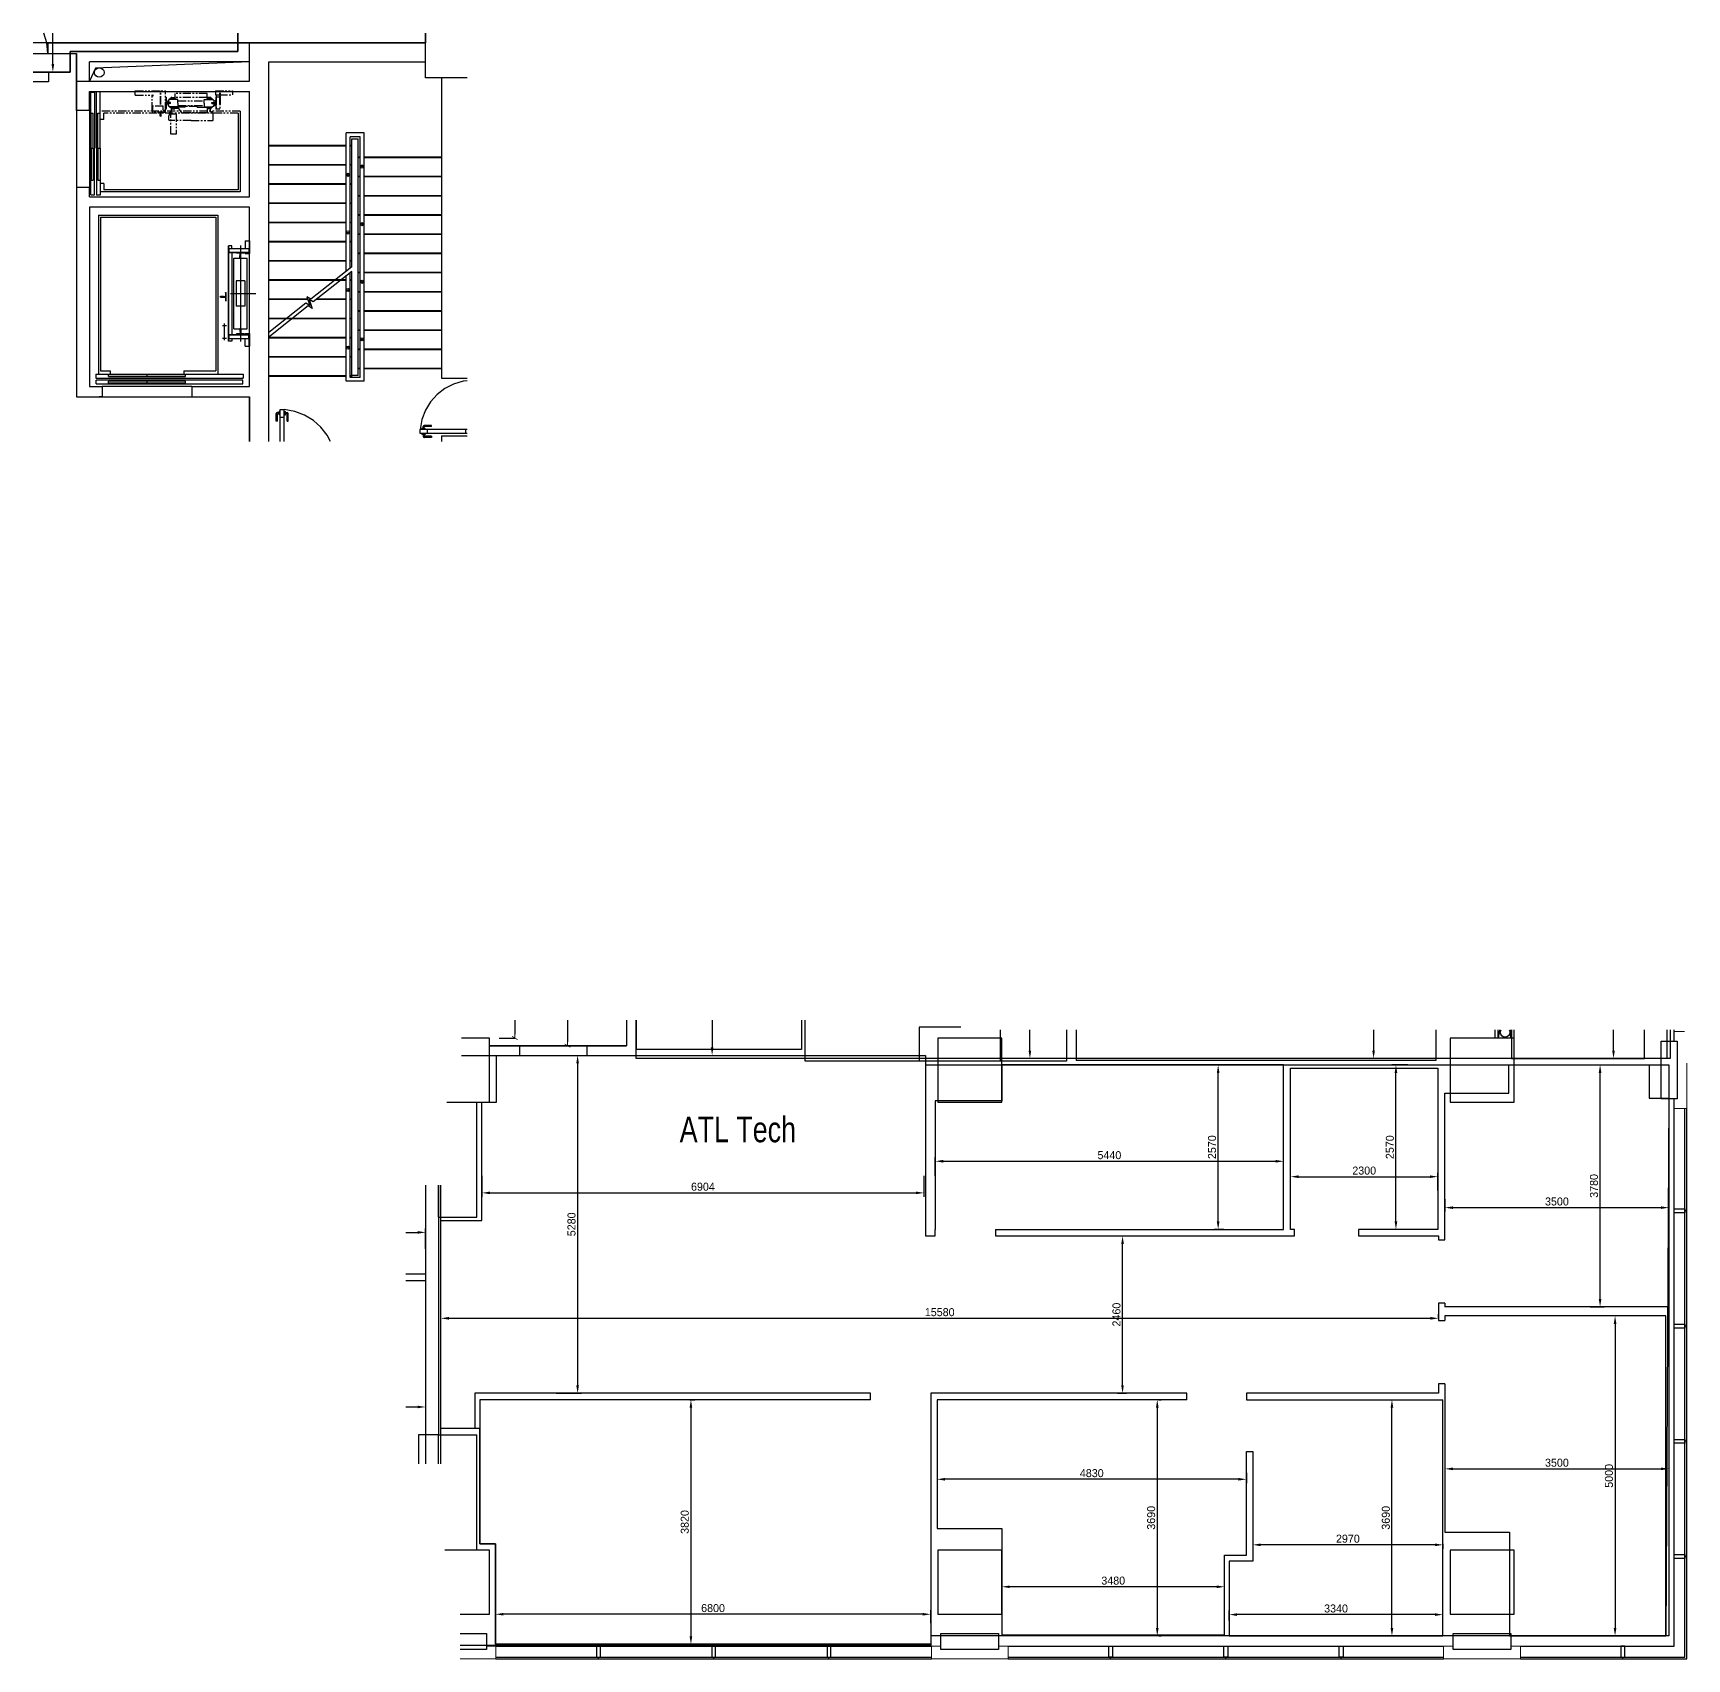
# Model space of a CAD drawing. Header units: millimetres. Extents: x 1372008 to 1410815, y 65986 to 91386.
# Drawn here: x 1384985 to 1410815, y 65986 to 91386 of the extents above; entities that cross this region are included whole.
import ezdxf

# ---------------------------------------------------------------- set-up
doc = ezdxf.new("R2010")
doc.units = ezdxf.units.MM
doc.linetypes.add('HIDDEN2', pattern=[4.7625, 3.175, -1.5875])
doc.linetypes.add('PHANTOMX2', pattern=[127, 63.5, -12.7, 12.7, -12.7, 12.7, -12.7])
for name, color, linetype in [('Baca', 7, 'Continuous'), ('Divar-esas', 7, 'Continuous'), ('Kafel', 7, 'Continuous'), ('Lift', 7, 'Continuous'), ('livnestok', 7, 'Continuous'), ('Meheccer', 7, 'Continuous'), ('metal', 7, 'Continuous'), ('OFFICE_BOUNDARY', 3, 'Continuous'), ('Pencere', 7, 'Continuous'), ('Pillekan', 7, 'Continuous'), ('plita 2', 7, 'Continuous'), ('Qapi', 7, 'Continuous'), ('sutun1', 7, 'Continuous'), ('Tavan', 7, 'Continuous')]:
    doc.layers.add(name, color=color, linetype=linetype)
doc.layers.add('obl. keramogranit', color=138, linetype='Continuous', lineweight=18, true_color=0x005252)
doc.styles.add('Yazilar', font='txt', dxfattribs={"width": 0.75})

msp = doc.modelspace()

# ---------------------------------------------------------------- linework, layer by layer
at = {"color": 0, "lineweight": -2}
for p, q in [((1385294, 90901), (1385294, 91386)), ((1395590, 75966), (1395590, 75541)), ((1400554, 75491), (1400554, 75816)), ((1405922, 75816), (1405922, 75491)), ((1409669, 75491), (1409669, 75816)), ((1390805, 72650), (1390990, 72650)), ((1390990, 69922), (1390805, 69922))]:
    msp.add_line(p, q, dxfattribs=at)
for p, q in [((1388185, 91096), (1388185, 91386)), ((1385565, 90776), (1385565, 91096)), ((1385565, 91096), (1388185, 91096)), ((1384985, 90776), (1385225, 90776)), ((1385225, 90776), (1385565, 90776)), ((1385225, 90776), (1385225, 90626)), ((1385225, 90626), (1384985, 90626)), ((1394405, 75966), (1394405, 75506)), ((1396985, 75966), (1396985, 75506)), ((1397045, 75326), (1397045, 75966)), ((1399475, 75856), (1398825, 75856)), ((1398825, 75856), (1398825, 75326)), ((1400095, 75326), (1400095, 75816)), ((1401125, 75816), (1401125, 75326)), ((1401275, 75816), (1401275, 75336)), ((1406895, 75816), (1406895, 75336)), ((1408075, 75816), (1408075, 75366)), ((1410155, 75366), (1410155, 75816)), ((1392585, 75416), (1392585, 75566)), ((1392585, 75566), (1393635, 75566)), ((1393635, 75566), (1393635, 75416)), ((1396985, 75506), (1394405, 75506)), ((1392225, 74686), (1392225, 75416)), ((1392225, 75416), (1392585, 75416)), ((1393635, 75416), (1398925, 75416)), ((1401125, 75326), (1397045, 75326)), ((1398925, 75416), (1398925, 72596)), ((1401125, 75326), (1400095, 75326)), ((1408035, 74826), (1408035, 75266)), ((1408035, 75266), (1410225, 75266)), ((1408075, 75366), (1410155, 75366)), ((1410225, 75266), (1410225, 74746)), ((1391995, 72836), (1391995, 74686)), ((1391995, 74686), (1392225, 74686)), ((1407035, 72536), (1407035, 74826)), ((1407035, 74826), (1408035, 74826)), ((1410225, 74746), (1410535, 74746)), ((1410535, 74746), (1410535, 71486)), ((1391115, 73386), (1391115, 71996)), ((1391355, 69586), (1391355, 72836)), ((1391355, 72836), (1391995, 72836)), ((1398925, 72596), (1399075, 72596)), ((1399075, 72596), (1399075, 72696)), ((1391115, 71996), (1390805, 71996)), ((1390805, 71896), (1391115, 71896)), ((1391115, 71896), (1391115, 69036)), ((1407035, 71546), (1407035, 71486)), ((1410535, 71486), (1407035, 71486)), ((1398065, 70136), (1391885, 70136)), ((1391885, 70136), (1391885, 69586)), ((1398065, 70036), (1398065, 70136)), ((1391885, 69586), (1391355, 69586))]:
    msp.add_line(p, q)
at = {"color": 1, "lineweight": 30}
for p, q in [((1388185, 91386), (1388185, 91096)), ((1388185, 91096), (1385565, 91096)), ((1385565, 91096), (1385565, 90776)), ((1385565, 90776), (1384985, 90776)), ((1394405, 75366), (1394405, 75966)), ((1410555, 75816), (1410555, 75366)), ((1391675, 75416), (1398925, 75416)), ((1410555, 75366), (1394405, 75366)), ((1398925, 75416), (1398925, 75266)), ((1398925, 75266), (1410535, 75266)), ((1410535, 75266), (1410535, 66346)), ((1391115, 73386), (1391115, 69036)), ((1391355, 69036), (1391355, 73386)), ((1399005, 66196), (1391655, 66196)), ((1410535, 66346), (1399005, 66346)), ((1399005, 66346), (1399005, 66196))]:
    msp.add_line(p, q, dxfattribs=at)
at = {"color": 18, "true_color": 0x000000}
for p, q in [((1388185, 91386), (1388185, 91096)), ((1388185, 91096), (1385565, 91096)), ((1385565, 91096), (1385565, 90776)), ((1385565, 90776), (1384985, 90776)), ((1394405, 75366), (1394405, 75966)), ((1410500, 75816), (1410500, 75366)), ((1392225, 75416), (1398925, 75416)), ((1392225, 74686), (1392225, 75416)), ((1410500, 75366), (1394405, 75366)), ((1398925, 75416), (1398925, 75266)), ((1398925, 75266), (1410225, 75266)), ((1410225, 75266), (1410225, 74746)), ((1391995, 72836), (1391995, 74686)), ((1391995, 74686), (1392225, 74686)), ((1410225, 74746), (1410535, 74746)), ((1410535, 74746), (1410485, 66346)), ((1391115, 73386), (1391115, 69036)), ((1391355, 69586), (1391355, 72836)), ((1391355, 72836), (1391995, 72836)), ((1391965, 69586), (1391355, 69586)), ((1391965, 67786), (1391965, 69586)), ((1392205, 67786), (1391965, 67786)), ((1392205, 66216), (1392205, 67786)), ((1399005, 66216), (1392205, 66216)), ((1410485, 66346), (1399005, 66346)), ((1399005, 66346), (1399005, 66271)), ((1399005, 66271), (1399005, 66216))]:
    msp.add_line(p, q, dxfattribs=at)
at = {"color": 0, "lineweight": -2, "transparency": 16777216}
for p, q in [((1385364, 90776), (1385231, 90776)), ((1393155, 75416), (1393553, 75416)), ((1393490, 75291), (1393490, 70261)), ((1395504, 75416), (1395653, 75416)), ((1400585, 75366), (1400491, 75366)), ((1403580, 75266), (1403432, 75266)), ((1406008, 75366), (1405859, 75366)), ((1406458, 75266), (1406208, 75266)), ((1409303, 75266), (1409521, 75266)), ((1409592, 75366), (1409731, 75366)), ((1403494, 72821), (1403494, 75141)), ((1406271, 72821), (1406271, 75141)), ((1409459, 71611), (1409459, 75141)), ((1399075, 73535), (1399075, 73824)), ((1399200, 73761), (1404390, 73761)), ((1404515, 73535), (1404515, 73824)), ((1391995, 73534), (1391995, 73205)), ((1398899, 73534), (1398899, 73205)), ((1404625, 73302), (1404625, 73582)), ((1404750, 73520), (1406800, 73520)), ((1406925, 73302), (1406925, 73582)), ((1392120, 73267), (1398774, 73267)), ((1407035, 73169), (1407035, 72974)), ((1410535, 73169), (1410535, 72974)), ((1407160, 73037), (1410410, 73037)), ((1391115, 72393), (1391115, 72713)), ((1401920, 72596), (1402063, 72596)), ((1403580, 72696), (1403432, 72696)), ((1406458, 72696), (1406208, 72696)), ((1402001, 70261), (1402001, 72471)), ((1391355, 71243), (1391355, 71371)), ((1391480, 71308), (1406810, 71308)), ((1406935, 71308), (1406935, 71371)), ((1409303, 71486), (1409521, 71486)), ((1409860, 71346), (1409630, 71346)), ((1409693, 71221), (1409693, 66471)), ((1393155, 70136), (1393553, 70136)), ((1395244, 70036), (1395322, 70036)), ((1401920, 70136), (1402063, 70136)), ((1402566, 70036), (1402606, 70036)), ((1406165, 70036), (1406270, 70036)), ((1391115, 69959), (1391115, 69860)), ((1395260, 69911), (1395260, 66341)), ((1402543, 69911), (1402543, 66471)), ((1406208, 66471), (1406208, 69911)), ((1407035, 69095), (1407035, 68893)), ((1410535, 69095), (1410535, 68893)), ((1399105, 68893), (1399105, 68730)), ((1403810, 68793), (1399230, 68793)), ((1403935, 68893), (1403935, 68730)), ((1407160, 68956), (1410410, 68956)), ((1404035, 67787), (1404035, 67706)), ((1406880, 67769), (1404160, 67769)), ((1407005, 67787), (1407005, 67706)), ((1400115, 66891), (1400115, 67176)), ((1403595, 66891), (1403595, 67176)), ((1403470, 67114), (1400240, 67114)), ((1392205, 66543), (1392205, 66747)), ((1398880, 66684), (1392330, 66684)), ((1399005, 66543), (1399005, 66747)), ((1403665, 66587), (1403665, 66742)), ((1406880, 66679), (1403790, 66679)), ((1407005, 66587), (1407005, 66742)), ((1395244, 66216), (1395322, 66216)), ((1402566, 66346), (1402606, 66346)), ((1406165, 66346), (1406270, 66346)), ((1409860, 66346), (1409630, 66346))]:
    msp.add_line(p, q, dxfattribs=at)
at = {"color": 7, "lineweight": -2}
for p, q in [((1392511, 75966), (1392511, 75749)), ((1393332, 75966), (1393332, 75629))]:
    msp.add_line(p, q, dxfattribs=at)
at = {"lineweight": -3}
msp.add_line((1394255, 75966), (1394255, 75566), dxfattribs=at)
at = {"color": 7, "lineweight": -2, "transparency": 16777216}
for p, q in [((1392265, 75686), (1392511, 75686)), ((1393043, 75566), (1393332, 75566))]:
    msp.add_line(p, q, dxfattribs=at)
at = {"color": 0, "linetype": 'Continuous', "lineweight": 0}
for p, q in [((1392470, 75710), (1392552, 75663)), ((1392511, 75686), (1392511, 75749)), ((1393291, 75590), (1393373, 75543)), ((1393332, 75566), (1393332, 75629))]:
    msp.add_line(p, q, dxfattribs=at)
at = {"lineweight": -3}
msp.add_lwpolyline([(1392115, 75566), (1394255, 75566)], dxfattribs=at)
for points in [[(1400015, 72696), (1404515, 72696), (1404515, 75266), (1400115, 75266), (1400115, 74706), (1399075, 74706), (1399075, 72696)], [(1406895, 75336), (1401275, 75336)], [(1404685, 72696), (1404625, 72696), (1404625, 75216), (1406925, 75216), (1406925, 72696), (1405685, 72696)], [(1400015, 72696), (1400015, 72596), (1404685, 72596), (1404685, 72696)], [(1405685, 72696), (1405685, 72596), (1406935, 72596), (1406935, 72536), (1407035, 72536)], [(1407035, 71546), (1406935, 71546), (1406935, 71276), (1407035, 71276)], [(1407035, 70286), (1407035, 67966), (1408045, 67966), (1408045, 66346), (1410485, 66346), (1410485, 71346), (1407035, 71346), (1407035, 71276)], [(1407035, 70286), (1406935, 70286), (1406935, 70136), (1403935, 70136), (1403935, 70036)], [(1398065, 70036), (1391965, 70036), (1391965, 67786), (1392205, 67786), (1392205, 66196), (1399005, 66196)], [(1403005, 70036), (1403005, 70136), (1399005, 70136), (1399005, 70036)], [(1399005, 70036), (1399005, 66196)], [(1403005, 70036), (1399105, 70036), (1399105, 68026), (1400115, 68026), (1400115, 66356)], [(1404035, 69226), (1404035, 67516), (1403665, 67516), (1403665, 66346), (1407005, 66346), (1407005, 70036)], [(1403935, 70036), (1404035, 70036)], [(1404035, 70036), (1407005, 70036)], [(1403595, 66356), (1403595, 67606), (1403935, 67606), (1403935, 69226)], [(1403935, 67606), (1403935, 69226), (1404035, 69226)], [(1403595, 66356), (1400115, 66356)]]:
    msp.add_lwpolyline(points)
at = {"color": 0, "transparency": 16777216}
for points in [[(1385273, 90901), (1385315, 90901), (1385294, 90776)], [(1395570, 75541), (1395611, 75541), (1395590, 75416)], [(1400533, 75491), (1400574, 75491), (1400554, 75366)], [(1405901, 75491), (1405942, 75491), (1405922, 75366)], [(1409648, 75491), (1409690, 75491), (1409669, 75366)], [(1393469, 75291), (1393511, 75291), (1393490, 75416)], [(1403473, 75141), (1403515, 75141), (1403494, 75266)], [(1406250, 75141), (1406291, 75141), (1406271, 75266)], [(1409438, 75141), (1409480, 75141), (1409459, 75266)], [(1399200, 73782), (1399200, 73740), (1399075, 73761)], [(1404390, 73782), (1404390, 73740), (1404515, 73761)], [(1404750, 73541), (1404750, 73499), (1404625, 73520)], [(1406800, 73541), (1406800, 73499), (1406925, 73520)], [(1392120, 73288), (1392120, 73247), (1391995, 73267)], [(1398774, 73288), (1398774, 73247), (1398899, 73267)], [(1407160, 73057), (1407160, 73016), (1407035, 73037)], [(1410410, 73057), (1410410, 73016), (1410535, 73037)], [(1390990, 72671), (1390990, 72629), (1391115, 72650)], [(1401980, 72471), (1402021, 72471), (1402001, 72596)], [(1403473, 72821), (1403515, 72821), (1403494, 72696)], [(1406250, 72821), (1406291, 72821), (1406271, 72696)], [(1409438, 71611), (1409480, 71611), (1409459, 71486)], [(1391480, 71329), (1391480, 71287), (1391355, 71308)], [(1406810, 71329), (1406810, 71287), (1406935, 71308)], [(1409672, 71221), (1409714, 71221), (1409693, 71346)], [(1393469, 70261), (1393511, 70261), (1393490, 70136)], [(1401980, 70261), (1402021, 70261), (1402001, 70136)], [(1395239, 69911), (1395280, 69911), (1395260, 70036)], [(1402522, 69911), (1402564, 69911), (1402543, 70036)], [(1406187, 69911), (1406229, 69911), (1406208, 70036)], [(1390990, 69943), (1390990, 69902), (1391115, 69922)], [(1407160, 68977), (1407160, 68935), (1407035, 68956)], [(1410410, 68977), (1410410, 68935), (1410535, 68956)], [(1399230, 68814), (1399230, 68772), (1399105, 68793)], [(1403810, 68814), (1403810, 68772), (1403935, 68793)], [(1404160, 67790), (1404160, 67748), (1404035, 67769)], [(1406880, 67790), (1406880, 67748), (1407005, 67769)], [(1400240, 67134), (1400240, 67093), (1400115, 67114)], [(1403470, 67134), (1403470, 67093), (1403595, 67114)], [(1392330, 66705), (1392330, 66664), (1392205, 66684)], [(1398880, 66705), (1398880, 66664), (1399005, 66684)], [(1403790, 66700), (1403790, 66658), (1403665, 66679)], [(1406880, 66700), (1406880, 66658), (1407005, 66679)], [(1402522, 66471), (1402564, 66471), (1402543, 66346)], [(1406187, 66471), (1406229, 66471), (1406208, 66346)], [(1409672, 66471), (1409714, 66471), (1409693, 66346)], [(1395239, 66341), (1395280, 66341), (1395260, 66216)]]:
    msp.add_solid(points, dxfattribs=at)
at = {"layer": 'Baca', "linetype": 'ByBlock'}
msp.add_line((1407889, 75816), (1407865, 75686), dxfattribs=at)
at = {"layer": 'Baca'}
msp.add_lwpolyline([(1388365, 90936), (1385961, 90838), (1385865, 90636)], dxfattribs=at)
at = {"layer": 'Divar-esas'}
for p, q in [((1385215, 91236), (1385215, 91066)), ((1385215, 91236), (1388365, 91236)), ((1385215, 91066), (1385665, 91066)), ((1385665, 90636), (1385665, 91066)), ((1388365, 90936), (1385865, 90936)), ((1385865, 90636), (1385865, 90936))]:
    msp.add_line(p, q, dxfattribs=at)
at = {"layer": 'Kafel'}
msp.add_line((1384985, 91066), (1385215, 91066), dxfattribs=at)
at = {"layer": 'Lift'}
for p, q in [((1385885, 90461), (1385945, 90461)), ((1385885, 88861), (1385885, 90461)), ((1385945, 90461), (1385945, 89586)), ((1386035, 90466), (1385975, 90466)), ((1385975, 89586), (1385975, 90466)), ((1386035, 89586), (1386035, 90466)), ((1386581, 90416), (1386581, 90486)), ((1388220, 90167), (1388220, 88905)), ((1385894, 89586), (1385894, 90136)), ((1385894, 90136), (1385926, 90136)), ((1385926, 89586), (1385926, 90136)), ((1385999, 90136), (1386031, 90136)), ((1385999, 89586), (1385999, 90136)), ((1386031, 89586), (1386031, 90136)), ((1386090, 90036), (1386035, 90036)), ((1386090, 90036), (1386090, 90136)), ((1388190, 90136), (1388190, 88936)), ((1385894, 89586), (1385894, 89086)), ((1385894, 89586), (1385926, 89586)), ((1385926, 89586), (1385926, 89086)), ((1385945, 88861), (1385945, 89586)), ((1385975, 89586), (1385975, 88856)), ((1385999, 89586), (1386031, 89586)), ((1385999, 89586), (1385999, 89086)), ((1386031, 89586), (1386031, 89086)), ((1386035, 89586), (1386035, 88856)), ((1385885, 88861), (1385945, 88861)), ((1385894, 89086), (1385926, 89086)), ((1386035, 88856), (1385975, 88856)), ((1385999, 89086), (1386031, 89086)), ((1386090, 89036), (1386035, 89036)), ((1388220, 88905), (1386035, 88905)), ((1386090, 89036), (1386090, 88936)), ((1388190, 88936), (1386090, 88936)), ((1386009, 88541), (1386009, 86056)), ((1386009, 88541), (1387871, 88541)), ((1386040, 88511), (1386040, 86111)), ((1386040, 88511), (1387840, 88511)), ((1387840, 88511), (1387840, 86111)), ((1387871, 88541), (1387871, 86056)), ((1388300, 88142), (1388300, 88022)), ((1388300, 88142), (1388365, 88142)), ((1388359, 88142), (1388359, 87942)), ((1388365, 88142), (1388365, 87942)), ((1388089, 88063), (1388039, 88063)), ((1388039, 86573), (1388039, 88063)), ((1388042, 86573), (1388042, 88063)), ((1388049, 88022), (1388355, 88022)), ((1388049, 87957), (1388049, 88022)), ((1388049, 87963), (1388355, 87963)), ((1388049, 87957), (1388355, 87957)), ((1388089, 88022), (1388089, 88063)), ((1388089, 87957), (1388089, 86679)), ((1388119, 87868), (1388329, 87868)), ((1388119, 86768), (1388119, 87868)), ((1388161, 87957), (1388288, 87957)), ((1388161, 87953), (1388161, 87957)), ((1388213, 87947), (1388164, 87949)), ((1388216, 87869), (1388216, 87913)), ((1388217, 87868), (1388216, 87869)), ((1388231, 87868), (1388217, 87868)), ((1388231, 87868), (1388217, 87868)), ((1388219, 87917), (1388219, 87940)), ((1388224, 88068), (1388224, 86568)), ((1388229, 87917), (1388229, 87940)), ((1388231, 87868), (1388232, 87869)), ((1388232, 87869), (1388232, 87913)), ((1388284, 87949), (1388236, 87947)), ((1388288, 87953), (1388288, 87957)), ((1388300, 87957), (1388300, 87942)), ((1388300, 87942), (1388365, 87942)), ((1388329, 86768), (1388329, 87868)), ((1388355, 88022), (1388355, 87957)), ((1387991, 87328), (1387988, 87280)), ((1387995, 87332), (1387999, 87332)), ((1387999, 87205), (1387999, 87332)), ((1388069, 87318), (1388465, 87318)), ((1388158, 87518), (1388158, 87118)), ((1388291, 87518), (1388158, 87518)), ((1388291, 87518), (1388291, 87118)), ((1387910, 87275), (1387911, 87276)), ((1387910, 87275), (1387910, 87261)), ((1387910, 87275), (1387910, 87261)), ((1387910, 87261), (1387910, 87275)), ((1387910, 87261), (1387911, 87260)), ((1387911, 87276), (1387955, 87276)), ((1387911, 87260), (1387955, 87260)), ((1387959, 87273), (1387981, 87273)), ((1387959, 87263), (1387981, 87263)), ((1387988, 87257), (1387991, 87209)), ((1387995, 87205), (1387999, 87205)), ((1388291, 87118), (1388158, 87118)), ((1387945, 86818), (1388005, 86818)), ((1387975, 86588), (1387975, 86849)), ((1387945, 86618), (1388005, 86618)), ((1388089, 86573), (1388039, 86573)), ((1388049, 86614), (1388049, 86679)), ((1388049, 86679), (1388355, 86679)), ((1388049, 86673), (1388355, 86673)), ((1388049, 86614), (1388355, 86614)), ((1388089, 86614), (1388089, 86573)), ((1388119, 86768), (1388329, 86768)), ((1388161, 86684), (1388161, 86679)), ((1388161, 86679), (1388288, 86679)), ((1388213, 86690), (1388164, 86688)), ((1388217, 86768), (1388216, 86768)), ((1388216, 86768), (1388216, 86724)), ((1388231, 86768), (1388217, 86768)), ((1388231, 86768), (1388217, 86768)), ((1388219, 86719), (1388219, 86697)), ((1388229, 86719), (1388229, 86697)), ((1388231, 86768), (1388232, 86768)), ((1388232, 86768), (1388232, 86724)), ((1388284, 86688), (1388236, 86690)), ((1388288, 86684), (1388288, 86679)), ((1388300, 86694), (1388365, 86694)), ((1388300, 86679), (1388300, 86694)), ((1388300, 86494), (1388300, 86614)), ((1388355, 86614), (1388355, 86679)), ((1388359, 86494), (1388359, 86694)), ((1388365, 86694), (1388365, 86494)), ((1388300, 86494), (1388365, 86494)), ((1385965, 86056), (1385965, 85996)), ((1385965, 86056), (1388265, 86056)), ((1386040, 86111), (1386190, 86111)), ((1386165, 86020), (1386165, 86052)), ((1386165, 86052), (1387365, 86052)), ((1386165, 86020), (1387365, 86020)), ((1386190, 86111), (1386190, 86056)), ((1386765, 86020), (1386765, 86052)), ((1387340, 86111), (1387840, 86111)), ((1387340, 86111), (1387340, 86056)), ((1387365, 86020), (1387365, 86052)), ((1388265, 86056), (1388265, 85996)), ((1385965, 85996), (1388265, 85996)), ((1385970, 85906), (1385970, 85966)), ((1388260, 85966), (1385970, 85966)), ((1385970, 85906), (1388260, 85906)), ((1387365, 85947), (1386165, 85947)), ((1386165, 85915), (1386165, 85947)), ((1387365, 85915), (1386165, 85915)), ((1386765, 85915), (1386765, 85947)), ((1387365, 85915), (1387365, 85947)), ((1388260, 85906), (1388260, 85966))]:
    msp.add_line(p, q, dxfattribs=at)
at = {"layer": 'Lift', "linetype": 'PHANTOMX2', "ltscale": 2}
for p, q in [((1386581, 90486), (1387051, 90486)), ((1386581, 90416), (1386856, 90416)), ((1386846, 90406), (1386856, 90406)), ((1386846, 90178), (1386846, 90406)), ((1386973, 90273), (1386973, 90486)), ((1386983, 90273), (1386983, 90486)), ((1387051, 90178), (1387051, 90486)), ((1387703, 90442), (1387203, 90442)), ((1387203, 90376), (1387203, 90442)), ((1387703, 90376), (1387703, 90442)), ((1387835, 90486), (1387835, 90421)), ((1387835, 90486), (1388100, 90486)), ((1387835, 90421), (1387845, 90421)), ((1387845, 90421), (1387845, 90385)), ((1387845, 90421), (1387895, 90421)), ((1387895, 90421), (1388100, 90421)), ((1387903, 90273), (1387903, 90486)), ((1387905, 90411), (1387910, 90411)), ((1387910, 90421), (1387910, 90411)), ((1387913, 90273), (1387913, 90486)), ((1388100, 90486), (1388100, 90421)), ((1388220, 90167), (1386035, 90167)), ((1386846, 90178), (1386858, 90178)), ((1387018, 90243), (1386858, 90243)), ((1386858, 90148), (1386858, 90243)), ((1387053, 90153), (1386858, 90153)), ((1387053, 90148), (1386858, 90148)), ((1386978, 90148), (1386934, 90148)), ((1386934, 90148), (1386934, 90148)), ((1386978, 90148), (1387023, 90148)), ((1387018, 90185), (1387018, 90243)), ((1387023, 90148), (1387023, 90148)), ((1387053, 90178), (1387025, 90178)), ((1387026, 90178), (1387051, 90178)), ((1387051, 90385), (1387066, 90385)), ((1387051, 90200), (1387066, 90200)), ((1387053, 90148), (1387053, 90178)), ((1387062, 90385), (1387062, 90200)), ((1387066, 90200), (1387066, 90385)), ((1387066, 90292), (1387066, 90337)), ((1387066, 90337), (1387067, 90337)), ((1387066, 90292), (1387066, 90248)), ((1387066, 90248), (1387067, 90248)), ((1387075, 90329), (1387077, 90301)), ((1387075, 90255), (1387077, 90284)), ((1387091, 90296), (1387082, 90296)), ((1387091, 90288), (1387082, 90288)), ((1387095, 90300), (1387091, 90296)), ((1387095, 90284), (1387091, 90288)), ((1387098, 90317), (1387093, 90317)), ((1387093, 90311), (1387093, 90317)), ((1387096, 90311), (1387093, 90311)), ((1387099, 90274), (1387094, 90274)), ((1387094, 90268), (1387094, 90274)), ((1387098, 90268), (1387094, 90268)), ((1387127, 90300), (1387095, 90300)), ((1387127, 90284), (1387095, 90284)), ((1387096, 90311), (1387096, 90301)), ((1387129, 90301), (1387096, 90301)), ((1387098, 90332), (1387128, 90362)), ((1387098, 90332), (1387098, 90317)), ((1387098, 90268), (1387098, 90252)), ((1387098, 90252), (1387128, 90222)), ((1387129, 90284), (1387099, 90284)), ((1387099, 90277), (1387099, 90284)), ((1387099, 90274), (1387099, 90277)), ((1387248, 90350), (1387105, 90350)), ((1387105, 90339), (1387105, 90350)), ((1387105, 90245), (1387105, 90235)), ((1387248, 90235), (1387105, 90235)), ((1387127, 90300), (1387128, 90299)), ((1387127, 90284), (1387128, 90285)), ((1387208, 90362), (1387128, 90362)), ((1387128, 90292), (1387128, 90299)), ((1387128, 90292), (1387128, 90285)), ((1387208, 90222), (1387128, 90222)), ((1387129, 90284), (1387129, 90301)), ((1387148, 90158), (1387136, 90158)), ((1387138, 90362), (1387138, 90367)), ((1387138, 90217), (1387138, 90222)), ((1387148, 90158), (1387148, 90216)), ((1387153, 90382), (1387198, 90382)), ((1387153, 90221), (1387157, 90221)), ((1387153, 90202), (1387198, 90202)), ((1387157, 90224), (1387157, 90221)), ((1387157, 90224), (1387241, 90224)), ((1387198, 90382), (1387198, 90376)), ((1387203, 90376), (1387198, 90376)), ((1387261, 90208), (1387198, 90208)), ((1387198, 90208), (1387198, 90202)), ((1387703, 90382), (1387203, 90382)), ((1387203, 90376), (1387203, 90382)), ((1387208, 90362), (1387208, 90350)), ((1387208, 90235), (1387208, 90222)), ((1387241, 90224), (1387241, 90229)), ((1387241, 90229), (1387242, 90229)), ((1387358, 90229), (1387242, 90229)), ((1387248, 90292), (1387248, 90350)), ((1387248, 90330), (1387658, 90330)), ((1387248, 90292), (1387248, 90235)), ((1387248, 90255), (1387658, 90255)), ((1387308, 90142), (1387261, 90208)), ((1387548, 90237), (1387358, 90237)), ((1387358, 90229), (1387358, 90237)), ((1387548, 90229), (1387548, 90237)), ((1387548, 90229), (1387665, 90229)), ((1387658, 90292), (1387658, 90350)), ((1387658, 90350), (1387801, 90350)), ((1387658, 90292), (1387658, 90235)), ((1387658, 90235), (1387801, 90235)), ((1387665, 90224), (1387665, 90229)), ((1387665, 90229), (1387665, 90229)), ((1387749, 90224), (1387665, 90224)), ((1387698, 90362), (1387698, 90350)), ((1387698, 90362), (1387778, 90362)), ((1387698, 90235), (1387698, 90222)), ((1387698, 90222), (1387778, 90222)), ((1387703, 90376), (1387703, 90382)), ((1387703, 90376), (1387708, 90376)), ((1387703, 90208), (1387703, 90142)), ((1387708, 90208), (1387703, 90208)), ((1387708, 90382), (1387708, 90376)), ((1387753, 90382), (1387708, 90382)), ((1387708, 90208), (1387708, 90202)), ((1387753, 90202), (1387708, 90202)), ((1387749, 90224), (1387749, 90221)), ((1387753, 90221), (1387749, 90221)), ((1387758, 90158), (1387758, 90216)), ((1387758, 90158), (1387771, 90158)), ((1387768, 90362), (1387768, 90367)), ((1387768, 90217), (1387768, 90222)), ((1387777, 90301), (1387810, 90301)), ((1387777, 90284), (1387777, 90301)), ((1387777, 90284), (1387807, 90284)), ((1387808, 90332), (1387778, 90362)), ((1387779, 90300), (1387778, 90299)), ((1387778, 90292), (1387778, 90299)), ((1387778, 90292), (1387778, 90285)), ((1387779, 90284), (1387778, 90285)), ((1387808, 90252), (1387778, 90222)), ((1387779, 90300), (1387812, 90300)), ((1387779, 90284), (1387812, 90284)), ((1387801, 90339), (1387801, 90350)), ((1387801, 90245), (1387801, 90235)), ((1387807, 90277), (1387807, 90284)), ((1387807, 90274), (1387807, 90277)), ((1387807, 90274), (1387812, 90274)), ((1387808, 90332), (1387808, 90317)), ((1387808, 90317), (1387813, 90317)), ((1387808, 90268), (1387808, 90252)), ((1387808, 90268), (1387812, 90268)), ((1387810, 90311), (1387810, 90301)), ((1387810, 90311), (1387813, 90311)), ((1387812, 90300), (1387816, 90296)), ((1387812, 90284), (1387816, 90288)), ((1387812, 90268), (1387812, 90274)), ((1387813, 90311), (1387813, 90317)), ((1387816, 90296), (1387824, 90296)), ((1387816, 90288), (1387824, 90288)), ((1387832, 90329), (1387829, 90301)), ((1387832, 90255), (1387829, 90284)), ((1387840, 90385), (1387840, 90200)), ((1387845, 90385), (1387840, 90385)), ((1387840, 90292), (1387840, 90337)), ((1387840, 90337), (1387840, 90337)), ((1387840, 90292), (1387840, 90248)), ((1387840, 90248), (1387840, 90248)), ((1387900, 90200), (1387840, 90200)), ((1387845, 90200), (1387845, 90385)), ((1387895, 90385), (1387845, 90385)), ((1387845, 90385), (1387845, 90202)), ((1387895, 90401), (1387895, 90385)), ((1387900, 90385), (1387895, 90385)), ((1387900, 90385), (1387900, 90200)), ((1388190, 90136), (1386090, 90136)), ((1386941, 90140), (1386970, 90138)), ((1386970, 90120), (1386974, 90124)), ((1386970, 90087), (1386970, 90120)), ((1386970, 90087), (1386971, 90086)), ((1386978, 90086), (1386971, 90086)), ((1386974, 90124), (1386974, 90133)), ((1386978, 90086), (1386985, 90086)), ((1386982, 90124), (1386982, 90133)), ((1386986, 90120), (1386982, 90124)), ((1386986, 90087), (1386985, 90086)), ((1386986, 90087), (1386986, 90120)), ((1387015, 90140), (1386987, 90138)), ((1387111, 90101), (1387108, 90101)), ((1387108, 90024), (1387108, 90101)), ((1387111, 90024), (1387108, 90024)), ((1387111, 90143), (1387111, 90119)), ((1387111, 90143), (1387121, 90143)), ((1387111, 90119), (1387111, 90101)), ((1387111, 90024), (1387111, 90021)), ((1387453, 90021), (1387111, 90021)), ((1387703, 90142), (1387308, 90142)), ((1387453, 90021), (1387795, 90021)), ((1387795, 90143), (1387786, 90143)), ((1387795, 90143), (1387795, 90119)), ((1387795, 90119), (1387795, 90101)), ((1387795, 90101), (1387798, 90101)), ((1387795, 90024), (1387795, 90021)), ((1387795, 90024), (1387798, 90024)), ((1387798, 90024), (1387798, 90101))]:
    msp.add_line(p, q, dxfattribs=at)
msp.add_lwpolyline([(1387137, 89807), (1387137, 90127), (1387220, 90127), (1387220, 89807)], close=True, dxfattribs=at)
at = {"layer": 'Lift', "extrusion": (0, 0, -1)}
for centre in [(-1387975, 86818), (-1387975, 86618)]:
    msp.add_circle(centre, 4, dxfattribs=at)
at = {"layer": 'Lift', "linetype": 'PHANTOMX2', "ltscale": 2}
for centre, radius, start, end in [((1386856, 90411), 5, -90, 90), ((1387905, 90401), 10, 90, 180), ((1386942, 90148), 8, 180, -94.5177), ((1387015, 90148), 8, -85.4823, 0), ((1387025, 90185), 7, 180, -90), ((1387067, 90329), 8, 4.5177, 90), ((1387067, 90256), 8, -90, -4.5177), ((1387082, 90301), 5, -175.4823, -90), ((1387082, 90283), 5, 90, 175.4823), ((1387136, 90143), 15, 90, 180), ((1387153, 90367), 15, 109.4712, 180), ((1387153, 90217), 15, 180, -109.4712), ((1387153, 90367), 15, 90, 109.4712), ((1387153, 90216), 5, 90, 180), ((1387153, 90217), 15, -109.4712, -90), ((1387753, 90367), 15, 0, 90), ((1387753, 90216), 5, 0, 90), ((1387753, 90217), 15, -90, 0), ((1387771, 90143), 15, 0, 90), ((1386969, 90133), 5, 0, 85.4823), ((1386987, 90133), 5, 94.5177, 180)]:
    msp.add_arc(centre, radius, start, end, dxfattribs=at)
at = {"layer": 'Lift', "extrusion": (0, 0, -1)}
for centre, radius, start, end in [((-1388165, 87953), 4, -86.869, 0), ((-1388212, 87940), 7, 93.131, 180), ((-1388214, 87917), 5, 180, -114.3305), ((-1388236, 87940), 7, 0, 86.869), ((-1388234, 87917), 5, -65.6695, 0), ((-1388284, 87953), 4, 180, -93.131), ((-1387995, 87328), 4, 3.131, 90), ((-1387959, 87278), 5, -90, -24.3305), ((-1387959, 87258), 5, 24.3305, 90), ((-1387981, 87280), 7, -176.869, -90), ((-1387981, 87256), 7, 90, 176.869), ((-1387995, 87209), 4, -90, -3.131), ((-1388165, 86684), 4, 0, 86.869), ((-1388212, 86697), 7, 180, -93.131), ((-1388214, 86719), 5, 114.3305, 180), ((-1388234, 86719), 5, 0, 65.6695), ((-1388236, 86697), 7, -86.869, 0), ((-1388284, 86684), 4, 93.131, 180)]:
    msp.add_arc(centre, radius, start, end, dxfattribs=at)
at = {"layer": 'Lift', "linetype": 'PHANTOMX2', "ltscale": 2, "extrusion": (0, 0, -1)}
for centre, major_axis, start_param, end_param in [((1387824, 90301), (3.54, -3.54), 5.576636, 0.785398), ((1387824, 90283), (-3.54, -3.54), 2.356194, 3.848142), ((1387840, 90329), (5.66, -5.66), 2.435043, 3.926991), ((1387840, 90256), (5.66, -5.66), 0.785398, 2.277346)]:
    msp.add_ellipse(centre, major_axis=major_axis, ratio=1, start_param=start_param, end_param=end_param, dxfattribs=at)
at = {"layer": 'livnestok'}
for points in [[(1408051, 75776), (1408045, 75747), (1408029, 75723), (1408005, 75707), (1407976, 75701), (1407947, 75707), (1407923, 75723), (1407907, 75747), (1407901, 75776), (1407907, 75805), (1407915, 75816)], [(1408038, 75816), (1408045, 75805), (1408051, 75776)]]:
    msp.add_lwpolyline(points, dxfattribs=at)
at = {"layer": 'livnestok', "linetype": 'ByBlock'}
msp.add_circle((1386019, 90770), 75, dxfattribs=at)
at = {"layer": 'Meheccer'}
for p, q in [((1389875, 87664), (1389875, 89826)), ((1390155, 89826), (1389875, 89826)), ((1389935, 87712), (1389935, 89766)), ((1390095, 89766), (1389935, 89766)), ((1390095, 86006), (1390095, 89766)), ((1390155, 85946), (1390155, 89826)), ((1389875, 85946), (1389875, 87591)), ((1389935, 86006), (1389935, 87638)), ((1390155, 85946), (1389875, 85946)), ((1390095, 86006), (1389935, 86006))]:
    msp.add_line(p, q, dxfattribs=at)
for centre, radius in [((1389905, 89172), 25), ((1389905, 89172), 5), ((1390125, 89301), 25), ((1390125, 89301), 5), ((1390125, 88401), 25), ((1389905, 88272), 25), ((1389905, 87372), 25), ((1389905, 87372), 5), ((1390125, 87501), 25), ((1390125, 86601), 25), ((1389905, 86472), 25), ((1389905, 86472), 5)]:
    msp.add_circle(centre, radius, dxfattribs=at)
at = {"layer": 'Meheccer', "linetype": 'HIDDEN2'}
for centre in [(1390125, 88401), (1389905, 88272), (1390125, 87501), (1390125, 86601)]:
    msp.add_circle(centre, 5, dxfattribs=at)
at = {"layer": 'metal'}
for p, q in [((1410815, 72986), (1410785, 72986)), ((1410815, 71186), (1410785, 71186)), ((1410815, 69386), (1410785, 69386)), ((1410815, 67586), (1410785, 67586)), ((1393815, 65986), (1393815, 66016)), ((1395615, 65986), (1395615, 66016)), ((1397415, 65986), (1397415, 66016)), ((1401815, 65986), (1401815, 66016)), ((1403615, 65986), (1403615, 66016)), ((1405415, 65986), (1405415, 66016)), ((1409815, 65986), (1409815, 66016))]:
    msp.add_line(p, q, dxfattribs=at)
for points in [[(1410785, 72956), (1410615, 72956), (1410615, 73016), (1410785, 73016)], [(1410785, 71156), (1410615, 71156), (1410615, 71216), (1410785, 71216)], [(1410785, 69356), (1410615, 69356), (1410615, 69416), (1410785, 69416)], [(1410785, 67556), (1410615, 67556), (1410615, 67616), (1410785, 67616)], [(1393845, 66016), (1393845, 66186), (1393785, 66186), (1393785, 66016)], [(1395645, 66016), (1395645, 66186), (1395585, 66186), (1395585, 66016)], [(1397445, 66016), (1397445, 66186), (1397385, 66186), (1397385, 66016)], [(1401785, 66016), (1401785, 66186), (1401845, 66186), (1401845, 66016)], [(1403585, 66016), (1403585, 66186), (1403645, 66186), (1403645, 66016)], [(1405385, 66016), (1405385, 66186), (1405445, 66186), (1405445, 66016)], [(1409845, 66016), (1409845, 66186), (1409785, 66186), (1409785, 66016)]]:
    msp.add_lwpolyline(points, close=True, dxfattribs=at)
at = {"layer": 'obl. keramogranit'}
for p, q in [((1410615, 75786), (1410775, 75786)), ((1410815, 75296), (1410815, 74586)), ((1410615, 74586), (1410815, 74586)), ((1392215, 66186), (1392065, 66186)), ((1392215, 66186), (1392215, 65986)), ((1399015, 66186), (1399165, 66186)), ((1399015, 66186), (1399015, 65986)), ((1400215, 66186), (1400065, 66186)), ((1400215, 66186), (1400215, 65986)), ((1407015, 66186), (1407165, 66186)), ((1407015, 66186), (1407015, 65986)), ((1408065, 66186), (1408215, 66186)), ((1408215, 66186), (1408215, 65986)), ((1391655, 65986), (1392215, 65986)), ((1400215, 65986), (1399015, 65986)), ((1408215, 65986), (1407015, 65986))]:
    msp.add_line(p, q, dxfattribs=at)
at = {"layer": 'OFFICE_BOUNDARY'}
msp.add_lwpolyline([(1392225, 75416), (1398925, 75416), (1398925, 75266), (1410225, 75266), (1410225, 74746), (1410535, 74746), (1410485, 66346), (1399005, 66346), (1399005, 66271), (1399005, 66216), (1392205, 66216), (1392205, 67786), (1391965, 67786), (1391965, 69586), (1391355, 69586), (1391355, 72836), (1391995, 72836), (1391995, 74686), (1392225, 74686), (1392225, 75416)], close=True, dxfattribs=at)
at = {"layer": 'Pencere'}
for p, q in [((1410785, 66016), (1410785, 74586)), ((1410815, 65986), (1410815, 74586)), ((1392215, 66016), (1399015, 66016)), ((1392215, 65986), (1399015, 65986)), ((1400215, 66016), (1407015, 66016)), ((1400215, 65986), (1407015, 65986)), ((1408215, 66016), (1410785, 66016)), ((1408215, 65986), (1410815, 65986))]:
    msp.add_line(p, q, dxfattribs=at)
at = {"layer": 'Pillekan'}
for p, q in [((1389965, 87736), (1389965, 89736)), ((1389965, 89736), (1390065, 89736)), ((1390065, 86036), (1390065, 89736)), ((1389875, 89629), (1388665, 89629)), ((1389875, 89622), (1388665, 89622)), ((1389965, 89629), (1389935, 89629)), ((1389965, 89622), (1389935, 89622)), ((1390065, 89451), (1390095, 89451)), ((1390065, 89444), (1390095, 89444)), ((1390155, 89451), (1391365, 89451)), ((1390155, 89444), (1391365, 89444)), ((1389875, 89329), (1388665, 89329)), ((1389875, 89322), (1388665, 89322)), ((1389965, 89329), (1389935, 89329)), ((1389965, 89322), (1389935, 89322)), ((1390065, 89151), (1390095, 89151)), ((1390065, 89144), (1390095, 89144)), ((1390155, 89151), (1391365, 89151)), ((1390155, 89144), (1391365, 89144)), ((1389875, 89029), (1388665, 89029)), ((1389875, 89022), (1388665, 89022)), ((1389965, 89029), (1389935, 89029)), ((1389965, 89022), (1389935, 89022)), ((1389875, 88729), (1388665, 88729)), ((1389875, 88722), (1388665, 88722)), ((1389965, 88729), (1389935, 88729)), ((1389965, 88722), (1389935, 88722)), ((1390065, 88851), (1390095, 88851)), ((1390065, 88844), (1390095, 88844)), ((1390155, 88851), (1391365, 88851)), ((1390155, 88844), (1391365, 88844)), ((1389875, 88429), (1388665, 88429)), ((1389875, 88422), (1388665, 88422)), ((1389965, 88429), (1389935, 88429)), ((1389965, 88422), (1389935, 88422)), ((1390065, 88551), (1390095, 88551)), ((1390065, 88544), (1390095, 88544)), ((1390155, 88551), (1391365, 88551)), ((1390155, 88544), (1391365, 88544)), ((1389875, 88129), (1388665, 88129)), ((1389875, 88122), (1388665, 88122)), ((1389965, 88129), (1389935, 88129)), ((1389965, 88122), (1389935, 88122)), ((1390065, 88251), (1390095, 88251)), ((1390065, 88244), (1390095, 88244)), ((1390155, 88251), (1391365, 88251)), ((1390155, 88244), (1391365, 88244)), ((1389875, 87829), (1388665, 87829)), ((1389965, 87829), (1389935, 87829)), ((1390065, 87951), (1390095, 87951)), ((1390065, 87944), (1390095, 87944)), ((1390155, 87951), (1391365, 87951)), ((1390155, 87944), (1391365, 87944)), ((1389875, 87822), (1388665, 87822)), ((1389870, 87586), (1389875, 87586)), ((1389965, 87822), (1389935, 87822)), ((1389965, 86022), (1389965, 87662)), ((1390065, 87651), (1390095, 87651)), ((1390065, 87644), (1390095, 87644)), ((1390155, 87651), (1391365, 87651)), ((1390155, 87644), (1391365, 87644)), ((1389875, 87529), (1388665, 87529)), ((1389875, 87522), (1388665, 87522)), ((1389965, 87529), (1389935, 87529)), ((1389965, 87522), (1389935, 87522)), ((1390065, 87351), (1390095, 87351)), ((1390065, 87344), (1390095, 87344)), ((1390155, 87351), (1391365, 87351)), ((1390155, 87344), (1391365, 87344)), ((1389276, 87229), (1388665, 87229)), ((1389278, 87222), (1388665, 87222)), ((1389302, 87222), (1389300, 87222)), ((1389875, 87222), (1389408, 87222)), ((1389875, 87229), (1389417, 87229)), ((1389965, 87229), (1389935, 87229)), ((1389965, 87222), (1389935, 87222)), ((1390065, 87051), (1390095, 87051)), ((1390155, 87051), (1391365, 87051)), ((1389875, 86929), (1388665, 86929)), ((1389875, 86922), (1388665, 86922)), ((1389965, 86929), (1389935, 86929)), ((1389965, 86922), (1389935, 86922)), ((1390065, 87044), (1390095, 87044)), ((1390155, 87044), (1391365, 87044)), ((1389875, 86629), (1388665, 86629)), ((1389875, 86622), (1388665, 86622)), ((1389965, 86629), (1389935, 86629)), ((1389965, 86622), (1389935, 86622)), ((1390065, 86751), (1390095, 86751)), ((1390065, 86744), (1390095, 86744)), ((1390155, 86751), (1391365, 86751)), ((1390155, 86744), (1391365, 86744)), ((1389875, 86329), (1388665, 86329)), ((1389875, 86322), (1388665, 86322)), ((1389965, 86329), (1389935, 86329)), ((1389965, 86322), (1389935, 86322)), ((1390065, 86451), (1390095, 86451)), ((1390065, 86444), (1390095, 86444)), ((1390155, 86451), (1391365, 86451)), ((1390155, 86444), (1391365, 86444)), ((1389875, 86029), (1388665, 86029)), ((1389875, 86022), (1388665, 86022)), ((1389965, 86029), (1389935, 86029)), ((1389965, 86022), (1389935, 86022)), ((1390065, 86036), (1389965, 86036)), ((1390065, 86151), (1390095, 86151)), ((1390065, 86144), (1390095, 86144)), ((1390155, 86151), (1391365, 86151)), ((1390155, 86144), (1391365, 86144))]:
    msp.add_line(p, q, dxfattribs=at)
at = {"layer": 'Pillekan', "linetype": 'Continuous'}
for points in [[(1389965, 87736), (1389325, 87230), (1389262, 87268), (1389308, 87129), (1389246, 87168), (1388665, 86709)], [(1389965, 87662), (1389361, 87185), (1389299, 87223), (1389345, 87084), (1389283, 87123), (1388665, 86635)]]:
    msp.add_lwpolyline(points, dxfattribs=at)
at = {"layer": 'plita 2'}
for p, q in [((1385865, 90176), (1385865, 88976)), ((1387465, 85866), (1386065, 85866)), ((1407865, 75686), (1407865, 75816)), ((1408065, 75686), (1408065, 75816)), ((1410615, 75636), (1410615, 75816)), ((1410615, 66186), (1410615, 74736)), ((1410615, 66186), (1410615, 74736)), ((1392215, 66186), (1399015, 66186)), ((1400215, 66186), (1407015, 66186)), ((1408215, 66186), (1410615, 66186))]:
    msp.add_line(p, q, dxfattribs=at)
at = {"layer": 'Qapi'}
for p, q in [((1388846, 85503), (1388909, 85503)), ((1388846, 85503), (1388909, 85503)), ((1388846, 85006), (1388846, 85503)), ((1388909, 85006), (1388909, 85503)), ((1388846, 85387), (1388909, 85387)), ((1391765, 85194), (1391031, 85194)), ((1391031, 85131), (1391031, 85194)), ((1391031, 85131), (1391031, 85194)), ((1391765, 85131), (1391031, 85131)), ((1391147, 85131), (1391147, 85194)), ((1391744, 85131), (1391744, 85194))]:
    msp.add_line(p, q, dxfattribs=at)
at = {"layer": 'Qapi', "linetype": 'Continuous'}
for p, q in [((1388784, 85325), (1388784, 85441)), ((1388802, 85325), (1388784, 85325)), ((1388829, 85459), (1388802, 85459)), ((1388829, 85459), (1388802, 85459)), ((1388829, 85459), (1388802, 85459)), ((1388802, 85325), (1388802, 85441)), ((1388829, 85441), (1388802, 85441)), ((1388846, 85476), (1388829, 85476)), ((1388829, 85423), (1388829, 85476)), ((1388829, 85423), (1388829, 85476)), ((1388846, 85423), (1388829, 85423)), ((1388909, 85476), (1388926, 85476)), ((1388909, 85423), (1388926, 85423)), ((1388926, 85423), (1388926, 85476)), ((1388926, 85423), (1388926, 85476)), ((1388926, 85459), (1388953, 85459)), ((1388926, 85459), (1388953, 85459)), ((1388926, 85459), (1388953, 85459)), ((1388926, 85441), (1388953, 85441)), ((1388953, 85325), (1388953, 85441)), ((1388953, 85325), (1388971, 85325)), ((1388971, 85325), (1388971, 85441)), ((1391209, 85256), (1391094, 85256)), ((1391209, 85238), (1391209, 85256)), ((1391111, 85211), (1391058, 85211)), ((1391111, 85211), (1391058, 85211)), ((1391058, 85194), (1391058, 85211)), ((1391058, 85131), (1391058, 85114)), ((1391111, 85114), (1391058, 85114)), ((1391111, 85114), (1391058, 85114)), ((1391076, 85211), (1391076, 85238)), ((1391076, 85211), (1391076, 85238)), ((1391076, 85211), (1391076, 85238)), ((1391076, 85114), (1391076, 85087)), ((1391076, 85114), (1391076, 85087)), ((1391076, 85114), (1391076, 85087)), ((1391209, 85238), (1391094, 85238)), ((1391094, 85211), (1391094, 85238)), ((1391094, 85114), (1391094, 85087)), ((1391209, 85087), (1391094, 85087)), ((1391209, 85069), (1391094, 85069)), ((1391111, 85194), (1391111, 85211)), ((1391111, 85131), (1391111, 85114)), ((1391209, 85087), (1391209, 85069))]:
    msp.add_line(p, q, dxfattribs=at)
at = {"layer": 'Qapi'}
for points in [[(1385215, 91066), (1385199, 91233), (1385154, 91386)], [(1391765, 85952), (1391700, 85946), (1391551, 85902), (1391415, 85833), (1391295, 85740), (1391193, 85627), (1391113, 85496), (1391059, 85351), (1391031, 85194)], [(1389629, 85006), (1389580, 85102), (1389482, 85228), (1389364, 85335), (1389226, 85418), (1389074, 85475), (1388909, 85503)]]:
    msp.add_lwpolyline(points, dxfattribs=at)
at = {"layer": 'Qapi', "linetype": 'Continuous'}
for centre, start, end in [((1388802, 85441), 90, 180), ((1388953, 85441), 0, 90), ((1391094, 85238), 90, 180), ((1391094, 85087), 180, -90)]:
    msp.add_arc(centre, 17.8, start, end, dxfattribs=at)
at = {"layer": 'sutun1', "color": 134}
for p, q in [((1391115, 91236), (1384985, 91236)), ((1391115, 91386), (1391115, 91236)), ((1384985, 91066), (1385665, 91066)), ((1385665, 91066), (1385665, 85706)), ((1385665, 85706), (1388365, 85706)), ((1388365, 85706), (1388365, 85006)), ((1394255, 75966), (1394255, 75566)), ((1391915, 75686), (1391675, 75686)), ((1392115, 75686), (1391915, 75686)), ((1392115, 75566), (1392115, 75686)), ((1394255, 75566), (1392115, 75566))]:
    msp.add_line(p, q, dxfattribs=at)
at = {"layer": 'sutun1'}
for p, q in [((1388365, 91236), (1391115, 91236)), ((1388365, 90636), (1388365, 91236)), ((1391115, 90686), (1391115, 91386)), ((1388665, 85006), (1388665, 90936)), ((1388665, 90936), (1391115, 90936)), ((1391765, 90686), (1391115, 90686)), ((1391365, 90686), (1391365, 85996)), ((1385665, 90636), (1388365, 90636)), ((1385665, 90176), (1385665, 90636)), ((1385865, 90476), (1388365, 90476)), ((1385865, 90176), (1385865, 90476)), ((1388365, 88826), (1388365, 90476)), ((1385865, 90176), (1385665, 90176)), ((1385865, 88976), (1385665, 88976)), ((1385665, 88976), (1385665, 85706)), ((1385865, 88826), (1385865, 88976)), ((1385865, 88826), (1388365, 88826)), ((1388365, 88666), (1385865, 88666)), ((1385865, 88666), (1385865, 85866)), ((1388365, 85866), (1388365, 88666)), ((1385865, 85866), (1386065, 85866)), ((1386065, 85866), (1386065, 85706)), ((1387465, 85866), (1387465, 85706)), ((1391365, 85996), (1391765, 85996)), ((1385665, 85706), (1386065, 85706)), ((1386065, 85706), (1386015, 85706)), ((1387465, 85706), (1388365, 85706)), ((1388365, 85006), (1388365, 85706)), ((1391365, 85096), (1391365, 85006)), ((1391365, 85096), (1391765, 85096)), ((1392115, 75686), (1391675, 75686)), ((1392115, 74686), (1392115, 75686)), ((1391445, 74686), (1392115, 74686)), ((1391915, 72886), (1391915, 74686)), ((1391315, 72886), (1391315, 73386)), ((1391315, 72886), (1391915, 72886)), ((1391315, 69036), (1391315, 69486)), ((1391315, 69486), (1391915, 69486)), ((1391915, 67686), (1391915, 69486)), ((1392115, 67686), (1391415, 67686)), ((1392115, 66686), (1392115, 67686)), ((1391655, 66686), (1392115, 66686)), ((1391655, 66386), (1392065, 66386)), ((1392065, 66386), (1392065, 66136)), ((1392065, 66136), (1391655, 66136))]:
    msp.add_line(p, q, dxfattribs=at)
at = {"layer": 'sutun1', "color": 183}
for p, q in [((1391315, 73386), (1391315, 69486)), ((1391315, 69486), (1391005, 69486)), ((1391005, 69486), (1391007, 69036))]:
    msp.add_line(p, q, dxfattribs=at)
at = {"layer": 'sutun1'}
msp.add_lwpolyline([(1387465, 85866), (1388365, 85866)], dxfattribs=at)
for points in [[(1399115, 74686), (1400115, 74686), (1400115, 75686), (1399115, 75686)], [(1407115, 74686), (1408115, 74686), (1408115, 75686), (1407115, 75686)], [(1410415, 74736), (1410415, 75636), (1410665, 75636), (1410665, 74736)], [(1399115, 66686), (1400115, 66686), (1400115, 67686), (1399115, 67686)], [(1407115, 66686), (1408115, 66686), (1408115, 67686), (1407115, 67686)], [(1399165, 66386), (1400065, 66386), (1400065, 66136), (1399165, 66136)], [(1407165, 66386), (1408065, 66386), (1408065, 66136), (1407165, 66136)]]:
    msp.add_lwpolyline(points, close=True, dxfattribs=at)
at = {"layer": 'Tavan'}
for p, q in [((1407815, 75816), (1407815, 75686)), ((1408115, 75686), (1408115, 75816))]:
    msp.add_line(p, q, dxfattribs=at)

# ---------------------------------------------------------------- texts
at = {"color": 0, "transparency": 16777216, "char_height": 125, "attachment_point": 5, "rotation": 90}
for s, insert in [('2570', (1403399, 73981)), ('2570', (1406176, 73981)), ('3780', (1409364, 73376)), ('5280', (1393395, 72776)), ('2460', (1401906, 71366)), ('5000', (1409598, 68846)), ('3820', (1395164, 68126)), ('3690', (1402448, 68191)), ('3690', (1406113, 68191))]:
    msp.add_mtext(s, dxfattribs=dict(at, insert=insert))
at = {"color": 0, "transparency": 16777216, "char_height": 125, "attachment_point": 5}
for s, insert in [('5440', (1401795, 73856)), ('2300', (1405775, 73615)), ('6904', (1395447, 73363)), ('3500', (1408785, 73132)), ('15580', (1399145, 71403)), ('3500', (1408785, 69051)), ('4830', (1401520, 68888)), ('2970', (1405520, 67864)), ('3480', (1401855, 67209)), ('6800', (1395605, 66780)), ('3340', (1405335, 66774))]:
    msp.add_mtext(s, dxfattribs=dict(at, insert=insert))
at = {"layer": 'Divar-esas', "insert": (1395084, 74458), "char_height": 400, "attachment_point": 1, "style": 'Yazilar'}
msp.add_mtext_dynamic_manual_height_columns('{\\f@Arial Unicode MS|b0|i0|c0|p34;ATL Tech}', width=5488.74, gutter_width=250, heights=[-407], dxfattribs=at)

doc.saveas('drawing.dxf')
